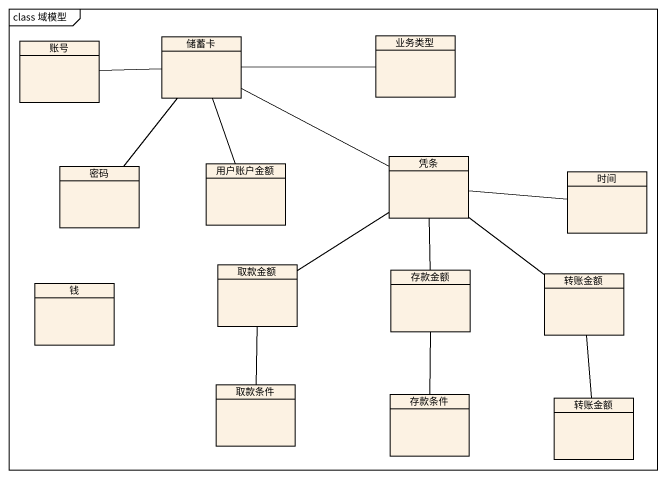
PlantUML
@startuml
mainframe class 域模型
hide circle
hide empty members
class 储蓄卡
class 业务类型
class 账号
class 凭条
class 密码
class 用户账户金额
class 时间
class 取款金额
class 存款金额
class 转账金额
class 钱
class 取款条件
class 存款条件
class "转账金额" as 转账金额_2
储蓄卡 -right- 业务类型
储蓄卡 -left- 账号
储蓄卡 -right- 凭条
储蓄卡 -- 密码
储蓄卡 -- 用户账户金额
凭条 -right- 时间
凭条 -- 取款金额
凭条 -- 存款金额
凭条 -- 转账金额
取款金额 -- 取款条件
存款金额 -- 存款条件
转账金额 -- 转账金额_2
@enduml
